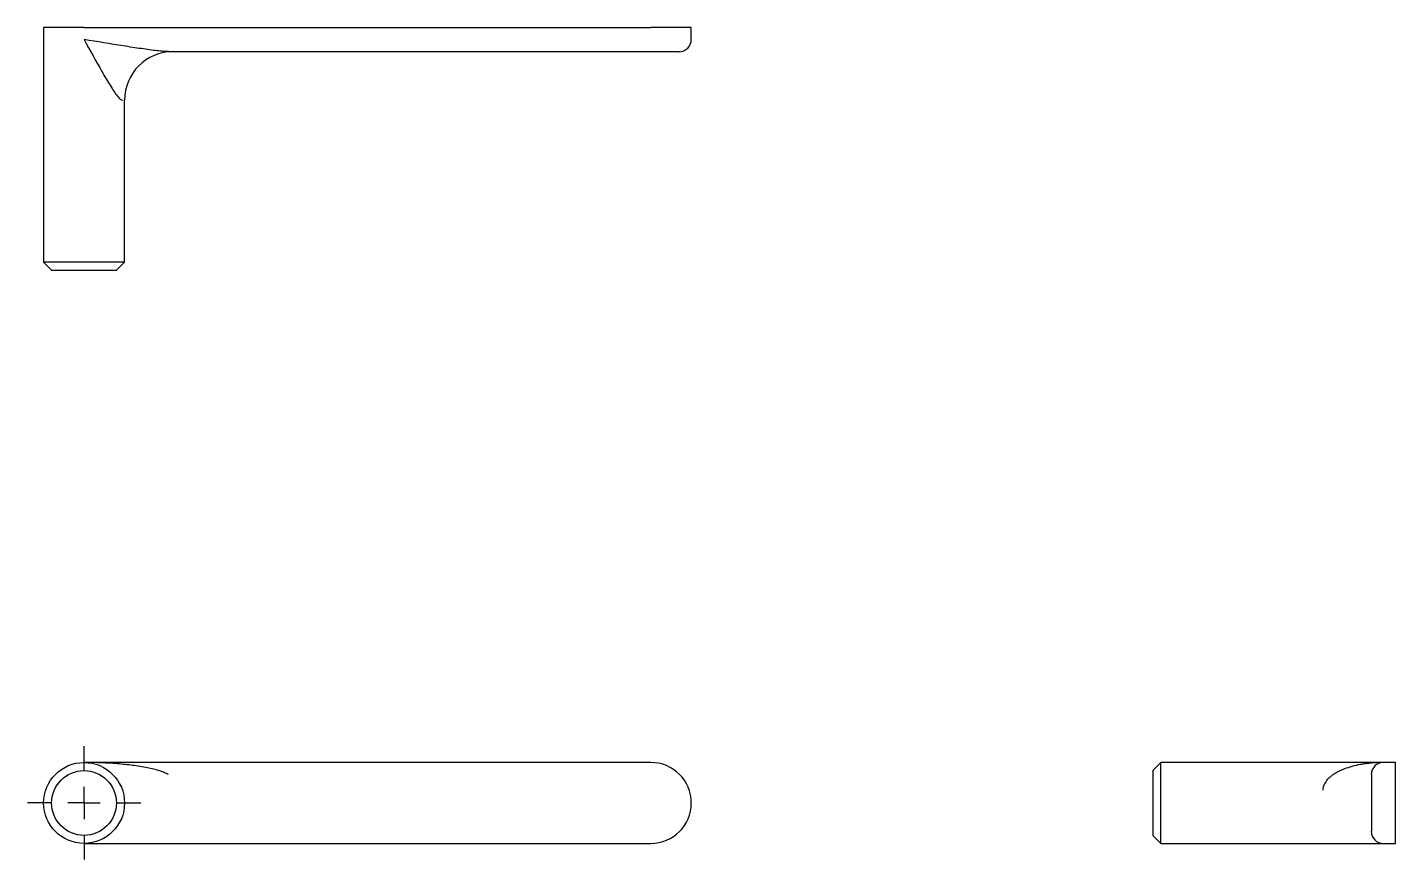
# Model space of a CAD drawing. Header units: millimetres. Extents: x 30 to 242, y 48 to 177.
import ezdxf

# ---------------------------------------------------------------- set-up
doc = ezdxf.new("R2010")
doc.units = ezdxf.units.MM
doc.linetypes.add('HIDDEN', pattern=[1.905, 1.27, -0.635])
doc.layers.add('10', color=7, linetype='Continuous')

# ---------------------------------------------------------------- blocks, each defined once
blk = doc.blocks.new('SW_CENTERMARKSYMBOL_0')
at = {"layer": '10', "color": 0}
for p, q in [((0, 5), (0, 8.75)), ((0, 0), (0, 2.5)), ((-5, 0), (-8.75, 0)), ((0, 0), (-2.5, 0)), ((0, 0), (0, -2.5)), ((0, 0), (2.5, 0)), ((5, 0), (8.75, 0)), ((0, -5), (0, -8.75))]:
    blk.add_line(p, q, dxfattribs=at)

msp = doc.modelspace()

# ---------------------------------------------------------------- linework, layer by layer
at = {"color": 7, "linetype": 'Continuous', "lineweight": 25}
for p, q in [((33, 176.75), (33, 140.5)), ((39.25, 176.75), (33, 176.75)), ((39.25, 176.75), (126.75, 176.75)), ((133, 176.75), (126.75, 176.75)), ((133, 174.87), (133, 176.75)), ((52.29, 173), (126.75, 173)), ((126.75, 173), (131.12, 173)), ((45.5, 140.5), (45.5, 165.5)), ((33, 140.5), (34.25, 139.25)), ((45.5, 140.5), (33, 140.5)), ((44.25, 139.25), (45.5, 140.5)), ((34.25, 139.25), (44.25, 139.25)), ((126.75, 63.25), (39.25, 63.25)), ((205.5, 63.25), (204.25, 62)), ((204.25, 62), (204.25, 57)), ((239.87, 63.25), (205.5, 63.25)), ((205.5, 57), (205.5, 63.25)), ((238, 61.38), (238, 52.63)), ((241.75, 63.25), (239.87, 63.25)), ((241.75, 50.75), (241.75, 63.25)), ((204.25, 57), (204.25, 52)), ((205.5, 50.75), (205.5, 57)), ((39.25, 50.75), (126.75, 50.75)), ((204.25, 52), (205.5, 50.75)), ((205.5, 50.75), (239.87, 50.75)), ((239.87, 50.75), (241.75, 50.75))]:
    msp.add_line(p, q, dxfattribs=at)
at = {"color": 7, "linetype": 'HIDDEN', "lineweight": 18}
msp.add_line((39.46, 63.25), (39.25, 63.25), dxfattribs=at)
at = {"color": 7, "linetype": 'Continuous', "lineweight": 25}
for radius in [6.25, 5]:
    msp.add_circle((39.25, 57), radius, dxfattribs=at)
for centre, radius, start, end in [((131.12, 174.87), 1.88, 270, 0), ((53, 165.5), 7.5, 90, 180), ((126.75, 57), 6.25, 270, 90), ((239.87, 61.38), 1.88, 90, 180), ((239.87, 52.63), 1.88, 180, 270)]:
    msp.add_arc(centre, radius, start, end, dxfattribs=at)
for points, knots in [([(39.25, 174.87), (39.25, 174.87), (39.25, 174.87), (40.18, 173.18), (41.35, 171.06), (42.65, 168.81), (43.28, 167.78), (43.86, 166.87), (44.4, 166.13), (44.84, 165.63), (45.08, 165.5), (45.18, 165.5)], [-0.001562, -0.001562, -0.001562, -0.001562, 0, 0, 0.633752, 0.79219, 0.950628, 1.109066, 1.267505, 1.425943, 1.584381, 1.584381, 1.584381, 1.584381]), ([(52.29, 173), (52.08, 173), (51.56, 173.03), (50.57, 173.13), (49.4, 173.27), (48.11, 173.46), (46.74, 173.66), (43.87, 174.11), (41.3, 174.54), (39.26, 174.87), (39.26, 174.87), (39.25, 174.87)], [-0.001562, -0.001562, -0.001562, -0.001562, 0.156876, 0.315314, 0.473752, 0.63219, 0.790628, 0.949066, 1.582818, 1.582818, 1.584381, 1.584381, 1.584381, 1.584381]), ([(52.29, 61.38), (52.09, 61.48), (51.65, 61.71), (50.88, 61.98), (49.99, 62.23), (48.98, 62.45), (47.89, 62.65), (46.76, 62.81), (45.6, 62.94), (44.38, 63.06), (43.19, 63.14), (41.99, 63.2), (40.79, 63.24), (39.91, 63.24), (39.46, 63.25)], [0, 0, 0, 0, 0.049975, 0.11314, 0.18561, 0.261787, 0.349566, 0.440946, 0.524273, 0.618375, 0.723259, 0.798352, 0.895991, 1, 1, 1, 1]), ([(239.71, 63.25), (239.51, 63.24), (239.09, 63.24), (238.46, 63.2), (237.86, 63.15), (237.34, 63.09), (236.84, 63.02), (236.05, 62.89), (235.03, 62.66), (233.96, 62.31), (233.14, 61.96), (232.51, 61.64), (231.97, 61.29), (231.54, 60.95), (231.2, 60.62), (230.95, 60.3), (230.72, 59.93), (230.54, 59.5), (230.51, 59.16), (230.5, 58.99)], [0, 0, 0, 0, 0.0547095, 0.1174481, 0.1728657, 0.2209629, 0.2617408, 0.3130212, 0.442109, 0.5524362, 0.6238847, 0.6889012, 0.747669, 0.8004367, 0.8402138, 0.8768638, 0.9107135, 0.9571223, 1, 1, 1, 1])]:
    msp.add_open_spline(points, degree=3, knots=knots, dxfattribs=at)

# ---------------------------------------------------------------- block references
at = {"layer": '10'}
msp.add_blockref('SW_CENTERMARKSYMBOL_0', (39.25, 57), dxfattribs=at)

doc.saveas('drawing.dxf')
